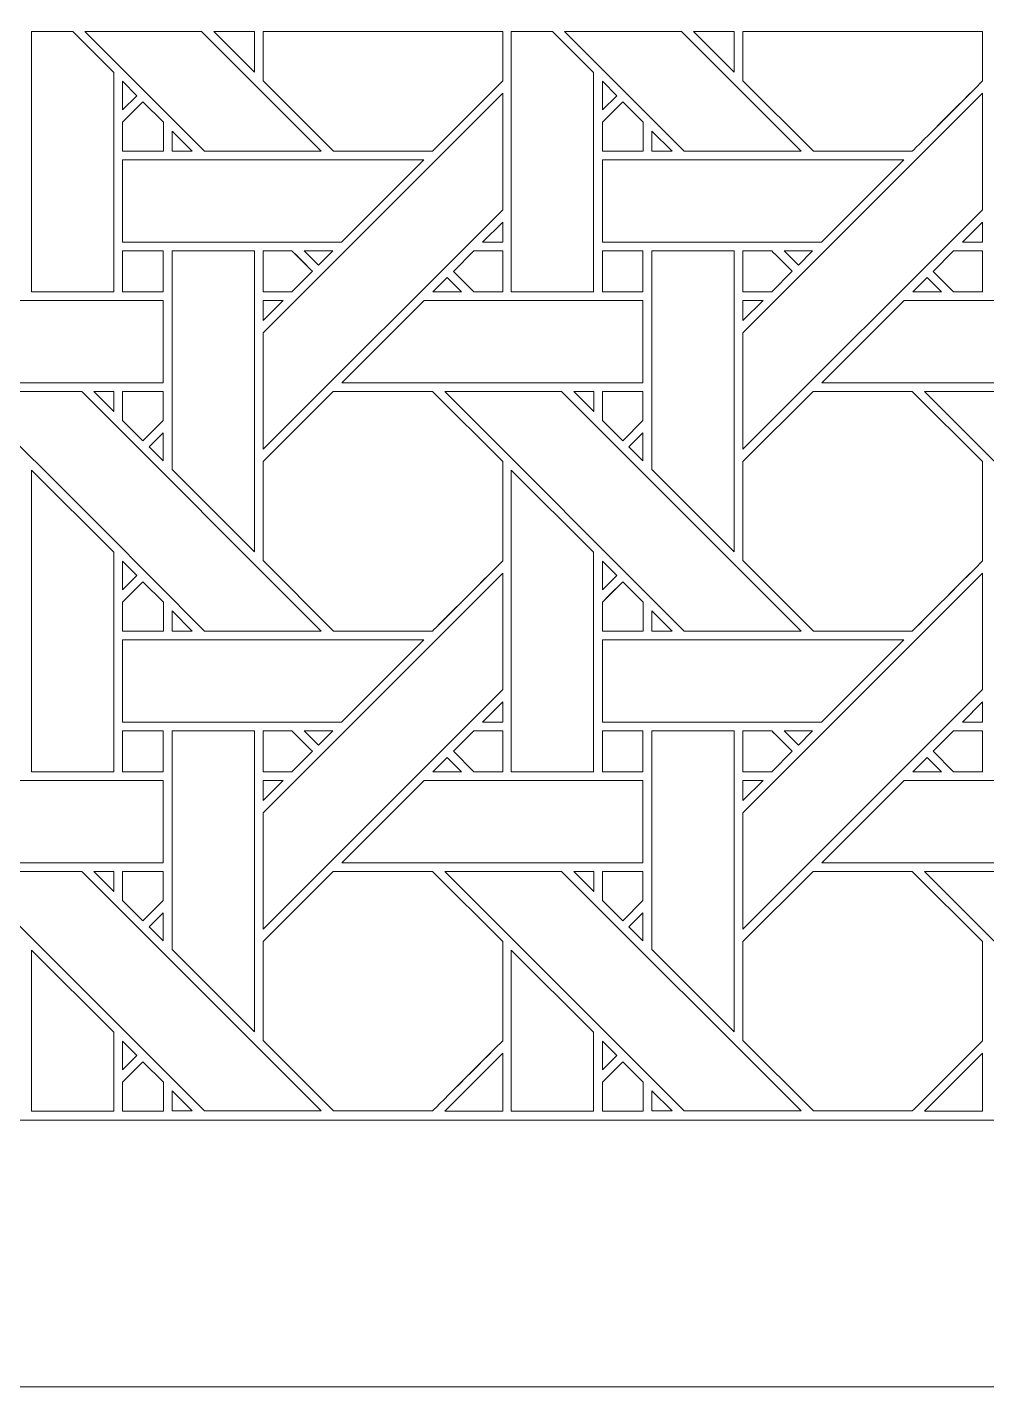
# Model space of a CAD drawing. Header units: inches. Extents: x 4.9 to 19.9, y 3.1 to 15.1.
# Drawn here: x 12.154 to 14.051, y 3.095 to 5.783 of the extents above; entities that cross this region are included whole.
import ezdxf

# ---------------------------------------------------------------- set-up
doc = ezdxf.new("R2010")
doc.units = ezdxf.units.IN
doc.header["$MEASUREMENT"] = 0
doc.layers.add('Design', color=7, linetype='Continuous', lineweight=0)

msp = doc.modelspace()

# ---------------------------------------------------------------- linework, layer by layer
at = {"layer": 'Design'}
for points, knots in [([(4.8829, 15.0948), (4.8829, 15.0948), (4.8829, 3.0948), (4.8829, 3.0948), (4.8829, 3.0948), (19.8829, 3.0948), (19.8829, 3.0948), (19.8829, 3.0948), (19.8829, 15.0948), (19.8829, 15.0948), (19.8829, 15.0948), (4.8829, 15.0948), (4.8829, 15.0948)], [0, 0, 0, 0, 1, 1, 1, 2, 2, 2, 3, 3, 3, 4, 4, 4, 4]), ([(5.4052, 14.5679), (5.4052, 14.5679), (5.4052, 3.6216), (5.4052, 3.6216), (5.4052, 3.6216), (19.3605, 3.6216), (19.3605, 3.6216), (19.3605, 3.6216), (19.3605, 14.5679), (19.3605, 14.5679), (19.3605, 14.5679), (5.4052, 14.5679), (5.4052, 14.5679)], [0, 0, 0, 0, 1, 1, 1, 2, 2, 2, 3, 3, 3, 4, 4, 4, 4]), ([(12.1625, 5.7742), (12.1625, 5.7742), (12.2439, 5.7742), (12.2439, 5.7742), (12.2439, 5.7742), (12.3252, 5.6932), (12.3252, 5.6932), (12.3252, 5.6932), (12.3252, 5.2595), (12.3252, 5.2595), (12.3252, 5.2595), (12.1625, 5.2595), (12.1625, 5.2595), (12.1625, 5.2595), (12.1625, 5.7742), (12.1625, 5.7742)], [0, 0, 0, 0, 1, 1, 1, 2, 2, 2, 3, 3, 3, 4, 4, 4, 5, 5, 5, 5]), ([(12.2677, 5.7742), (12.2677, 5.7742), (12.4987, 5.7742), (12.4987, 5.7742), (12.4987, 5.7742), (12.7354, 5.5375), (12.7354, 5.5375), (12.7354, 5.5375), (12.5044, 5.5375), (12.5044, 5.5375), (12.5044, 5.5375), (12.2677, 5.7742), (12.2677, 5.7742)], [0, 0, 0, 0, 1, 1, 1, 2, 2, 2, 3, 3, 3, 4, 4, 4, 4]), ([(12.523, 5.7742), (12.523, 5.7742), (12.6032, 5.7742), (12.6032, 5.7742), (12.6032, 5.7742), (12.6032, 5.6939), (12.6032, 5.6939), (12.6032, 5.6939), (12.523, 5.7742), (12.523, 5.7742)], [0, 0, 0, 0, 1, 1, 1, 2, 2, 2, 3, 3, 3, 3]), ([(12.9553, 5.5375), (12.9553, 5.5375), (12.7596, 5.5375), (12.7596, 5.5375), (12.7596, 5.5375), (12.6204, 5.6767), (12.6204, 5.6767), (12.6204, 5.6767), (12.6204, 5.7742), (12.6204, 5.7742), (12.6204, 5.7742), (13.0941, 5.7742), (13.0941, 5.7742), (13.0941, 5.7742), (13.0941, 5.6762), (13.0941, 5.6762), (13.0763, 5.6582), (12.9643, 5.5465), (12.9553, 5.5375)], [0, 0, 0, 0, 1, 1, 1, 2, 2, 2, 3, 3, 3, 4, 4, 4, 5, 5, 5, 6, 6, 6, 6]), ([(12.6204, 5.6767), (12.6204, 5.6767), (12.6204, 5.7742), (12.6204, 5.7742), (12.6204, 5.7742), (13.0941, 5.7742), (13.0941, 5.7742), (13.0941, 5.7742), (13.0941, 5.6762), (13.0941, 5.6762), (13.0756, 5.6576), (12.9638, 5.546), (12.9553, 5.5375), (12.9553, 5.5375), (12.7596, 5.5375), (12.7596, 5.5375), (12.7596, 5.5375), (12.6204, 5.6767), (12.6204, 5.6767)], [0, 0, 0, 0, 1, 1, 1, 2, 2, 2, 3, 3, 3, 4, 4, 4, 5, 5, 5, 6, 6, 6, 6]), ([(13.1112, 5.7742), (13.1112, 5.7742), (13.1927, 5.7742), (13.1927, 5.7742), (13.1927, 5.7742), (13.274, 5.6932), (13.274, 5.6932), (13.274, 5.6932), (13.274, 5.2595), (13.274, 5.2595), (13.274, 5.2595), (13.1112, 5.2595), (13.1112, 5.2595), (13.1112, 5.2595), (13.1112, 5.7742), (13.1112, 5.7742)], [0, 0, 0, 0, 1, 1, 1, 2, 2, 2, 3, 3, 3, 4, 4, 4, 5, 5, 5, 5]), ([(13.2165, 5.7742), (13.2165, 5.7742), (13.4475, 5.7742), (13.4475, 5.7742), (13.4475, 5.7742), (13.6841, 5.5375), (13.6841, 5.5375), (13.6841, 5.5375), (13.4531, 5.5375), (13.4531, 5.5375), (13.4531, 5.5375), (13.2165, 5.7742), (13.2165, 5.7742)], [0, 0, 0, 0, 1, 1, 1, 2, 2, 2, 3, 3, 3, 4, 4, 4, 4]), ([(13.4717, 5.7742), (13.4717, 5.7742), (13.552, 5.7742), (13.552, 5.7742), (13.552, 5.7742), (13.552, 5.6939), (13.552, 5.6939), (13.552, 5.6939), (13.4717, 5.7742), (13.4717, 5.7742)], [0, 0, 0, 0, 1, 1, 1, 2, 2, 2, 3, 3, 3, 3]), ([(13.9041, 5.5375), (13.9041, 5.5375), (13.7084, 5.5375), (13.7084, 5.5375), (13.7084, 5.5375), (13.5691, 5.6767), (13.5691, 5.6767), (13.5691, 5.6767), (13.5691, 5.7742), (13.5691, 5.7742), (13.5691, 5.7742), (14.0428, 5.7742), (14.0428, 5.7742), (14.0428, 5.7742), (14.0428, 5.6762), (14.0428, 5.6762), (14.025, 5.6582), (13.9131, 5.5465), (13.9041, 5.5375)], [0, 0, 0, 0, 1, 1, 1, 2, 2, 2, 3, 3, 3, 4, 4, 4, 5, 5, 5, 6, 6, 6, 6]), ([(13.5691, 5.6767), (13.5691, 5.6767), (13.5691, 5.7742), (13.5691, 5.7742), (13.5691, 5.7742), (14.0428, 5.7742), (14.0428, 5.7742), (14.0428, 5.7742), (14.0428, 5.6762), (14.0428, 5.6762), (14.0248, 5.658), (13.9129, 5.5463), (13.9041, 5.5375), (13.9041, 5.5375), (13.7084, 5.5375), (13.7084, 5.5375), (13.7084, 5.5375), (13.5691, 5.6767), (13.5691, 5.6767)], [0, 0, 0, 0, 1, 1, 1, 2, 2, 2, 3, 3, 3, 4, 4, 4, 5, 5, 5, 6, 6, 6, 6]), ([(12.3425, 5.6189), (12.3425, 5.6189), (12.3425, 5.6757), (12.3425, 5.6757), (12.3425, 5.6757), (12.3707, 5.6471), (12.3707, 5.6471), (12.3707, 5.6471), (12.3425, 5.6189), (12.3425, 5.6189)], [0, 0, 0, 0, 1, 1, 1, 2, 2, 2, 3, 3, 3, 3]), ([(13.2913, 5.6189), (13.2913, 5.6189), (13.2913, 5.6757), (13.2913, 5.6757), (13.2913, 5.6757), (13.3195, 5.6471), (13.3195, 5.6471), (13.3195, 5.6471), (13.2913, 5.6189), (13.2913, 5.6189)], [0, 0, 0, 0, 1, 1, 1, 2, 2, 2, 3, 3, 3, 3]), ([(12.6204, 5.1782), (12.6204, 5.1782), (13.0941, 5.6518), (13.0941, 5.6518), (13.0941, 5.6518), (13.0941, 5.4217), (13.0941, 5.4217), (13.0941, 5.4217), (12.6204, 4.9481), (12.6204, 4.9481), (12.6204, 4.9481), (12.6204, 5.1782), (12.6204, 5.1782)], [0, 0, 0, 0, 1, 1, 1, 2, 2, 2, 3, 3, 3, 4, 4, 4, 4]), ([(13.5691, 5.1782), (13.5691, 5.1782), (14.0428, 5.6518), (14.0428, 5.6518), (14.0428, 5.6518), (14.0428, 5.4217), (14.0428, 5.4217), (14.0428, 5.4217), (13.5691, 4.9481), (13.5691, 4.9481), (13.5691, 4.9481), (13.5691, 5.1782), (13.5691, 5.1782)], [0, 0, 0, 0, 1, 1, 1, 2, 2, 2, 3, 3, 3, 4, 4, 4, 4]), ([(12.4232, 5.5372), (12.4232, 5.5372), (12.3425, 5.5372), (12.3425, 5.5372), (12.3425, 5.5372), (12.3425, 5.5945), (12.3425, 5.5945), (12.3425, 5.5945), (12.3829, 5.6349), (12.3829, 5.6349), (12.3829, 5.6349), (12.4232, 5.5945), (12.4232, 5.5945), (12.4232, 5.5945), (12.4232, 5.5372), (12.4232, 5.5372)], [0, 0, 0, 0, 1, 1, 1, 2, 2, 2, 3, 3, 3, 4, 4, 4, 5, 5, 5, 5]), ([(12.3829, 5.6349), (12.3829, 5.6349), (12.4232, 5.5945), (12.4232, 5.5945), (12.4232, 5.5945), (12.4232, 5.5372), (12.4232, 5.5372), (12.4232, 5.5372), (12.3425, 5.5372), (12.3425, 5.5372), (12.3425, 5.5372), (12.3425, 5.5945), (12.3425, 5.5945), (12.3425, 5.5945), (12.3829, 5.6349), (12.3829, 5.6349)], [0, 0, 0, 0, 1, 1, 1, 2, 2, 2, 3, 3, 3, 4, 4, 4, 5, 5, 5, 5]), ([(13.3719, 5.5372), (13.3719, 5.5372), (13.2913, 5.5372), (13.2913, 5.5372), (13.2913, 5.5372), (13.2913, 5.5945), (13.2913, 5.5945), (13.2913, 5.5945), (13.3316, 5.6349), (13.3316, 5.6349), (13.3316, 5.6349), (13.3719, 5.5945), (13.3719, 5.5945), (13.3719, 5.5945), (13.3719, 5.5372), (13.3719, 5.5372)], [0, 0, 0, 0, 1, 1, 1, 2, 2, 2, 3, 3, 3, 4, 4, 4, 5, 5, 5, 5]), ([(13.3316, 5.6349), (13.3316, 5.6349), (13.3719, 5.5945), (13.3719, 5.5945), (13.3719, 5.5945), (13.3719, 5.5372), (13.3719, 5.5372), (13.3719, 5.5372), (13.2913, 5.5372), (13.2913, 5.5372), (13.2913, 5.5372), (13.2913, 5.5945), (13.2913, 5.5945), (13.2913, 5.5945), (13.3316, 5.6349), (13.3316, 5.6349)], [0, 0, 0, 0, 1, 1, 1, 2, 2, 2, 3, 3, 3, 4, 4, 4, 5, 5, 5, 5]), ([(12.4802, 5.5375), (12.4802, 5.5375), (12.4405, 5.5375), (12.4405, 5.5375), (12.4405, 5.5375), (12.4405, 5.5773), (12.4405, 5.5773), (12.4405, 5.5773), (12.4802, 5.5375), (12.4802, 5.5375)], [0, 0, 0, 0, 1, 1, 1, 2, 2, 2, 3, 3, 3, 3]), ([(13.4289, 5.5375), (13.4289, 5.5375), (13.3892, 5.5375), (13.3892, 5.5375), (13.3892, 5.5375), (13.3892, 5.5773), (13.3892, 5.5773), (13.3892, 5.5773), (13.4289, 5.5375), (13.4289, 5.5375)], [0, 0, 0, 0, 1, 1, 1, 2, 2, 2, 3, 3, 3, 3]), ([(12.3425, 5.3576), (12.3425, 5.3576), (12.3425, 5.5203), (12.3425, 5.5203), (12.3425, 5.5203), (12.9382, 5.5203), (12.9382, 5.5203), (12.9382, 5.5203), (12.7755, 5.3576), (12.7755, 5.3576), (12.7755, 5.3576), (12.3425, 5.3576), (12.3425, 5.3576)], [0, 0, 0, 0, 1, 1, 1, 2, 2, 2, 3, 3, 3, 4, 4, 4, 4]), ([(13.2913, 5.3576), (13.2913, 5.3576), (13.2913, 5.5203), (13.2913, 5.5203), (13.2913, 5.5203), (13.887, 5.5203), (13.887, 5.5203), (13.887, 5.5203), (13.7242, 5.3576), (13.7242, 5.3576), (13.7242, 5.3576), (13.2913, 5.3576), (13.2913, 5.3576)], [0, 0, 0, 0, 1, 1, 1, 2, 2, 2, 3, 3, 3, 4, 4, 4, 4]), ([(13.0543, 5.3576), (13.0543, 5.3576), (13.0941, 5.3973), (13.0941, 5.3973), (13.0941, 5.3973), (13.0941, 5.3576), (13.0941, 5.3576), (13.0941, 5.3576), (13.0543, 5.3576), (13.0543, 5.3576)], [0, 0, 0, 0, 1, 1, 1, 2, 2, 2, 3, 3, 3, 3]), ([(14.003, 5.3576), (14.003, 5.3576), (14.0428, 5.3973), (14.0428, 5.3973), (14.0428, 5.3973), (14.0428, 5.3576), (14.0428, 5.3576), (14.0428, 5.3576), (14.003, 5.3576), (14.003, 5.3576)], [0, 0, 0, 0, 1, 1, 1, 2, 2, 2, 3, 3, 3, 3]), ([(12.3425, 5.2595), (12.3425, 5.2595), (12.3425, 5.3403), (12.3425, 5.3403), (12.3425, 5.3403), (12.4228, 5.3403), (12.4228, 5.3403), (12.4228, 5.3403), (12.4228, 5.2595), (12.4228, 5.2595), (12.4228, 5.2595), (12.3425, 5.2595), (12.3425, 5.2595)], [0, 0, 0, 0, 1, 1, 1, 2, 2, 2, 3, 3, 3, 4, 4, 4, 4]), ([(12.4228, 5.3403), (12.4228, 5.3403), (12.4228, 5.2595), (12.4228, 5.2595), (12.4228, 5.2595), (12.3425, 5.2595), (12.3425, 5.2595), (12.3425, 5.2595), (12.3425, 5.3403), (12.3425, 5.3403), (12.3425, 5.3403), (12.4228, 5.3403), (12.4228, 5.3403)], [0, 0, 0, 0, 1, 1, 1, 2, 2, 2, 3, 3, 3, 4, 4, 4, 4]), ([(12.6032, 5.3403), (12.6032, 5.3403), (12.6032, 4.7452), (12.6032, 4.7452), (12.6032, 4.7452), (12.4403, 4.9081), (12.4403, 4.9081), (12.4403, 4.9081), (12.4403, 5.3403), (12.4403, 5.3403), (12.4403, 5.3403), (12.6032, 5.3403), (12.6032, 5.3403)], [0, 0, 0, 0, 1, 1, 1, 2, 2, 2, 3, 3, 3, 4, 4, 4, 4]), ([(12.6204, 5.3403), (12.6204, 5.3403), (12.6775, 5.3403), (12.6775, 5.3403), (12.6826, 5.3351), (12.7134, 5.3043), (12.7178, 5.2999), (12.7178, 5.2999), (12.6774, 5.2595), (12.6774, 5.2595), (12.6774, 5.2595), (12.6204, 5.2595), (12.6204, 5.2595), (12.6204, 5.2595), (12.6204, 5.3403), (12.6204, 5.3403)], [0, 0, 0, 0, 1, 1, 1, 2, 2, 2, 3, 3, 3, 4, 4, 4, 5, 5, 5, 5]), ([(12.6204, 5.3403), (12.6204, 5.3403), (12.6775, 5.3403), (12.6775, 5.3403), (12.6828, 5.335), (12.7136, 5.3041), (12.7178, 5.2999), (12.7178, 5.2999), (12.6774, 5.2595), (12.6774, 5.2595), (12.6774, 5.2595), (12.6204, 5.2595), (12.6204, 5.2595), (12.6204, 5.2595), (12.6204, 5.3403), (12.6204, 5.3403)], [0, 0, 0, 0, 1, 1, 1, 2, 2, 2, 3, 3, 3, 4, 4, 4, 5, 5, 5, 5]), ([(12.7583, 5.3403), (12.7583, 5.3403), (12.73, 5.3121), (12.73, 5.3121), (12.73, 5.3121), (12.7018, 5.3403), (12.7018, 5.3403), (12.7018, 5.3403), (12.7583, 5.3403), (12.7583, 5.3403)], [0, 0, 0, 0, 1, 1, 1, 2, 2, 2, 3, 3, 3, 3]), ([(13.0941, 5.2595), (13.0941, 5.2595), (13.037, 5.2595), (13.037, 5.2595), (13.037, 5.2595), (12.9966, 5.2998), (12.9966, 5.2998), (12.9966, 5.2998), (13.037, 5.3403), (13.037, 5.3403), (13.037, 5.3403), (13.0941, 5.3403), (13.0941, 5.3403), (13.0941, 5.3403), (13.0941, 5.2595), (13.0941, 5.2595)], [0, 0, 0, 0, 1, 1, 1, 2, 2, 2, 3, 3, 3, 4, 4, 4, 5, 5, 5, 5]), ([(12.9966, 5.2998), (12.9966, 5.2998), (13.037, 5.3403), (13.037, 5.3403), (13.037, 5.3403), (13.0941, 5.3403), (13.0941, 5.3403), (13.0941, 5.3403), (13.0941, 5.2595), (13.0941, 5.2595), (13.0941, 5.2595), (13.037, 5.2595), (13.037, 5.2595), (13.037, 5.2595), (12.9966, 5.2998), (12.9966, 5.2998)], [0, 0, 0, 0, 1, 1, 1, 2, 2, 2, 3, 3, 3, 4, 4, 4, 5, 5, 5, 5]), ([(13.2913, 5.2595), (13.2913, 5.2595), (13.2913, 5.3403), (13.2913, 5.3403), (13.2913, 5.3403), (13.3715, 5.3403), (13.3715, 5.3403), (13.3715, 5.3403), (13.3715, 5.2595), (13.3715, 5.2595), (13.3715, 5.2595), (13.2913, 5.2595), (13.2913, 5.2595)], [0, 0, 0, 0, 1, 1, 1, 2, 2, 2, 3, 3, 3, 4, 4, 4, 4]), ([(13.3715, 5.3403), (13.3715, 5.3403), (13.3715, 5.2595), (13.3715, 5.2595), (13.3715, 5.2595), (13.2913, 5.2595), (13.2913, 5.2595), (13.2913, 5.2595), (13.2913, 5.3403), (13.2913, 5.3403), (13.2913, 5.3403), (13.3715, 5.3403), (13.3715, 5.3403)], [0, 0, 0, 0, 1, 1, 1, 2, 2, 2, 3, 3, 3, 4, 4, 4, 4]), ([(13.552, 5.3403), (13.552, 5.3403), (13.552, 4.7452), (13.552, 4.7452), (13.552, 4.7452), (13.3891, 4.9081), (13.3891, 4.9081), (13.3891, 4.9081), (13.3891, 5.3403), (13.3891, 5.3403), (13.3891, 5.3403), (13.552, 5.3403), (13.552, 5.3403)], [0, 0, 0, 0, 1, 1, 1, 2, 2, 2, 3, 3, 3, 4, 4, 4, 4]), ([(13.5691, 5.3403), (13.5691, 5.3403), (13.6262, 5.3403), (13.6262, 5.3403), (13.6313, 5.3351), (13.6621, 5.3043), (13.6665, 5.2999), (13.6665, 5.2999), (13.6261, 5.2595), (13.6261, 5.2595), (13.6261, 5.2595), (13.5691, 5.2595), (13.5691, 5.2595), (13.5691, 5.2595), (13.5691, 5.3403), (13.5691, 5.3403)], [0, 0, 0, 0, 1, 1, 1, 2, 2, 2, 3, 3, 3, 4, 4, 4, 5, 5, 5, 5]), ([(13.5691, 5.2595), (13.5691, 5.2595), (13.5691, 5.3403), (13.5691, 5.3403), (13.5691, 5.3403), (13.6262, 5.3403), (13.6262, 5.3403), (13.6313, 5.3351), (13.6621, 5.3043), (13.6665, 5.2999), (13.6665, 5.2999), (13.6261, 5.2595), (13.6261, 5.2595), (13.6261, 5.2595), (13.5691, 5.2595), (13.5691, 5.2595)], [0, 0, 0, 0, 1, 1, 1, 2, 2, 2, 3, 3, 3, 4, 4, 4, 5, 5, 5, 5]), ([(13.6505, 5.3403), (13.6505, 5.3403), (13.707, 5.3403), (13.707, 5.3403), (13.707, 5.3403), (13.6787, 5.3121), (13.6787, 5.3121), (13.6787, 5.3121), (13.6505, 5.3403), (13.6505, 5.3403)], [0, 0, 0, 0, 1, 1, 1, 2, 2, 2, 3, 3, 3, 3]), ([(14.0428, 5.2595), (14.0428, 5.2595), (13.9857, 5.2595), (13.9857, 5.2595), (13.9857, 5.2595), (13.9453, 5.2998), (13.9453, 5.2998), (13.9453, 5.2998), (13.9858, 5.3403), (13.9858, 5.3403), (13.9858, 5.3403), (14.0428, 5.3403), (14.0428, 5.3403), (14.0428, 5.3403), (14.0428, 5.2595), (14.0428, 5.2595)], [0, 0, 0, 0, 1, 1, 1, 2, 2, 2, 3, 3, 3, 4, 4, 4, 5, 5, 5, 5]), ([(13.9453, 5.2998), (13.9453, 5.2998), (13.9858, 5.3403), (13.9858, 5.3403), (13.9858, 5.3403), (14.0428, 5.3403), (14.0428, 5.3403), (14.0428, 5.3403), (14.0428, 5.2595), (14.0428, 5.2595), (14.0428, 5.2595), (13.9857, 5.2595), (13.9857, 5.2595), (13.9857, 5.2595), (13.9453, 5.2998), (13.9453, 5.2998)], [0, 0, 0, 0, 1, 1, 1, 2, 2, 2, 3, 3, 3, 4, 4, 4, 5, 5, 5, 5]), ([(13.0127, 5.2595), (13.0127, 5.2595), (12.9562, 5.2595), (12.9562, 5.2595), (12.9562, 5.2595), (12.9845, 5.2878), (12.9845, 5.2878), (12.9845, 5.2878), (13.0127, 5.2595), (13.0127, 5.2595)], [0, 0, 0, 0, 1, 1, 1, 2, 2, 2, 3, 3, 3, 3]), ([(13.9615, 5.2595), (13.9615, 5.2595), (13.905, 5.2595), (13.905, 5.2595), (13.905, 5.2595), (13.9332, 5.2878), (13.9332, 5.2878), (13.9332, 5.2878), (13.9615, 5.2595), (13.9615, 5.2595)], [0, 0, 0, 0, 1, 1, 1, 2, 2, 2, 3, 3, 3, 3]), ([(11.8275, 5.0796), (11.8275, 5.0796), (11.9904, 5.2424), (11.9904, 5.2424), (11.9904, 5.2424), (12.4228, 5.2424), (12.4228, 5.2424), (12.4228, 5.2424), (12.4228, 5.0796), (12.4228, 5.0796), (12.4228, 5.0796), (11.8275, 5.0796), (11.8275, 5.0796)], [0, 0, 0, 0, 1, 1, 1, 2, 2, 2, 3, 3, 3, 4, 4, 4, 4]), ([(12.6602, 5.2424), (12.6602, 5.2424), (12.6204, 5.2025), (12.6204, 5.2025), (12.6204, 5.2025), (12.6204, 5.2424), (12.6204, 5.2424), (12.6204, 5.2424), (12.6602, 5.2424), (12.6602, 5.2424)], [0, 0, 0, 0, 1, 1, 1, 2, 2, 2, 3, 3, 3, 3]), ([(12.7762, 5.0796), (12.7762, 5.0796), (12.9391, 5.2424), (12.9391, 5.2424), (12.9391, 5.2424), (13.3715, 5.2424), (13.3715, 5.2424), (13.3715, 5.2424), (13.3715, 5.0796), (13.3715, 5.0796), (13.3715, 5.0796), (12.7762, 5.0796), (12.7762, 5.0796)], [0, 0, 0, 0, 1, 1, 1, 2, 2, 2, 3, 3, 3, 4, 4, 4, 4]), ([(13.609, 5.2424), (13.609, 5.2424), (13.5691, 5.2025), (13.5691, 5.2025), (13.5691, 5.2025), (13.5691, 5.2424), (13.5691, 5.2424), (13.5691, 5.2424), (13.609, 5.2424), (13.609, 5.2424)], [0, 0, 0, 0, 1, 1, 1, 2, 2, 2, 3, 3, 3, 3]), ([(13.725, 5.0796), (13.725, 5.0796), (13.8878, 5.2424), (13.8878, 5.2424), (13.8878, 5.2424), (14.3203, 5.2424), (14.3203, 5.2424), (14.3203, 5.2424), (14.3203, 5.0796), (14.3203, 5.0796), (14.3203, 5.0796), (13.725, 5.0796), (13.725, 5.0796)], [0, 0, 0, 0, 1, 1, 1, 2, 2, 2, 3, 3, 3, 4, 4, 4, 4]), ([(12.3052, 4.7887), (12.3052, 4.7887), (12.0308, 5.0624), (12.0308, 5.0624), (12.0308, 5.0624), (12.2618, 5.0624), (12.2618, 5.0624), (12.2618, 5.0624), (12.7354, 4.5888), (12.7354, 4.5888), (12.7354, 4.5888), (12.5044, 4.5888), (12.5044, 4.5888), (12.5044, 4.5888), (12.3052, 4.7887), (12.3052, 4.7887)], [0, 0, 0, 0, 1, 1, 1, 2, 2, 2, 3, 3, 3, 4, 4, 4, 5, 5, 5, 5]), ([(12.3253, 5.0624), (12.3253, 5.0624), (12.3253, 5.0226), (12.3253, 5.0226), (12.3253, 5.0226), (12.2859, 5.0624), (12.2859, 5.0624), (12.2859, 5.0624), (12.3253, 5.0624), (12.3253, 5.0624)], [0, 0, 0, 0, 1, 1, 1, 2, 2, 2, 3, 3, 3, 3]), ([(12.3425, 5.0052), (12.3425, 5.0052), (12.3425, 5.0624), (12.3425, 5.0624), (12.3425, 5.0624), (12.4228, 5.0624), (12.4228, 5.0624), (12.4228, 5.0624), (12.4228, 5.0048), (12.4228, 5.0048), (12.4228, 5.0048), (12.3828, 4.9648), (12.3828, 4.9648), (12.3828, 4.9648), (12.3425, 5.0052), (12.3425, 5.0052)], [0, 0, 0, 0, 1, 1, 1, 2, 2, 2, 3, 3, 3, 4, 4, 4, 5, 5, 5, 5]), ([(12.3828, 4.9648), (12.3828, 4.9648), (12.3425, 5.0052), (12.3425, 5.0052), (12.3425, 5.0052), (12.3425, 5.0624), (12.3425, 5.0624), (12.3425, 5.0624), (12.4228, 5.0624), (12.4228, 5.0624), (12.4228, 5.0624), (12.4228, 5.0048), (12.4228, 5.0048), (12.4228, 5.0048), (12.3828, 4.9648), (12.3828, 4.9648)], [0, 0, 0, 0, 1, 1, 1, 2, 2, 2, 3, 3, 3, 4, 4, 4, 5, 5, 5, 5]), ([(12.6204, 4.728), (12.6204, 4.728), (12.6204, 4.9237), (12.6204, 4.9237), (12.6204, 4.9237), (12.7591, 5.0624), (12.7591, 5.0624), (12.7591, 5.0624), (12.9553, 5.0624), (12.9553, 5.0624), (12.9553, 5.0624), (13.0941, 4.9237), (13.0941, 4.9237), (13.0941, 4.9237), (13.0941, 4.7274), (13.0941, 4.7274), (13.0763, 4.7095), (12.9643, 4.5978), (12.9553, 4.5888), (12.9553, 4.5888), (12.7596, 4.5888), (12.7596, 4.5888), (12.7596, 4.5888), (12.6204, 4.728), (12.6204, 4.728)], [0, 0, 0, 0, 1, 1, 1, 2, 2, 2, 3, 3, 3, 4, 4, 4, 5, 5, 5, 6, 6, 6, 7, 7, 7, 8, 8, 8, 8]), ([(12.6204, 4.728), (12.6204, 4.728), (12.6204, 4.9237), (12.6204, 4.9237), (12.6204, 4.9237), (12.7591, 5.0624), (12.7591, 5.0624), (12.7591, 5.0624), (12.9553, 5.0624), (12.9553, 5.0624), (12.9553, 5.0624), (13.0941, 4.9237), (13.0941, 4.9237), (13.0941, 4.9237), (13.0941, 4.7274), (13.0941, 4.7274), (13.0757, 4.7089), (12.9639, 4.5973), (12.9553, 4.5888), (12.9553, 4.5888), (12.7596, 4.5888), (12.7596, 4.5888), (12.7596, 4.5888), (12.6204, 4.728), (12.6204, 4.728)], [0, 0, 0, 0, 1, 1, 1, 2, 2, 2, 3, 3, 3, 4, 4, 4, 5, 5, 5, 6, 6, 6, 7, 7, 7, 8, 8, 8, 8]), ([(12.9795, 5.0624), (12.9795, 5.0624), (13.2105, 5.0624), (13.2105, 5.0624), (13.2105, 5.0624), (13.6841, 4.5888), (13.6841, 4.5888), (13.6841, 4.5888), (13.4531, 4.5888), (13.4531, 4.5888), (13.4531, 4.5888), (12.9795, 5.0624), (12.9795, 5.0624)], [0, 0, 0, 0, 1, 1, 1, 2, 2, 2, 3, 3, 3, 4, 4, 4, 4]), ([(13.2741, 5.0624), (13.2741, 5.0624), (13.2741, 5.0226), (13.2741, 5.0226), (13.2741, 5.0226), (13.2346, 5.0624), (13.2346, 5.0624), (13.2346, 5.0624), (13.2741, 5.0624), (13.2741, 5.0624)], [0, 0, 0, 0, 1, 1, 1, 2, 2, 2, 3, 3, 3, 3]), ([(13.2913, 5.0052), (13.2913, 5.0052), (13.2913, 5.0624), (13.2913, 5.0624), (13.2913, 5.0624), (13.3715, 5.0624), (13.3715, 5.0624), (13.3715, 5.0624), (13.3715, 5.0048), (13.3715, 5.0048), (13.3715, 5.0048), (13.3316, 4.9648), (13.3316, 4.9648), (13.3316, 4.9648), (13.2913, 5.0052), (13.2913, 5.0052)], [0, 0, 0, 0, 1, 1, 1, 2, 2, 2, 3, 3, 3, 4, 4, 4, 5, 5, 5, 5]), ([(13.3316, 4.9648), (13.3316, 4.9648), (13.2913, 5.0052), (13.2913, 5.0052), (13.2913, 5.0052), (13.2913, 5.0624), (13.2913, 5.0624), (13.2913, 5.0624), (13.3715, 5.0624), (13.3715, 5.0624), (13.3715, 5.0624), (13.3715, 5.0048), (13.3715, 5.0048), (13.3715, 5.0048), (13.3316, 4.9648), (13.3316, 4.9648)], [0, 0, 0, 0, 1, 1, 1, 2, 2, 2, 3, 3, 3, 4, 4, 4, 5, 5, 5, 5]), ([(13.5691, 4.728), (13.5691, 4.728), (13.5691, 4.9237), (13.5691, 4.9237), (13.5691, 4.9237), (13.7078, 5.0624), (13.7078, 5.0624), (13.7078, 5.0624), (13.904, 5.0624), (13.904, 5.0624), (13.904, 5.0624), (14.0428, 4.9237), (14.0428, 4.9237), (14.0428, 4.9237), (14.0428, 4.7274), (14.0428, 4.7274), (14.025, 4.7095), (13.9131, 4.5978), (13.9041, 4.5888), (13.9041, 4.5888), (13.7084, 4.5888), (13.7084, 4.5888), (13.7084, 4.5888), (13.5691, 4.728), (13.5691, 4.728)], [0, 0, 0, 0, 1, 1, 1, 2, 2, 2, 3, 3, 3, 4, 4, 4, 5, 5, 5, 6, 6, 6, 7, 7, 7, 8, 8, 8, 8]), ([(13.5691, 4.728), (13.5691, 4.728), (13.5691, 4.9237), (13.5691, 4.9237), (13.5691, 4.9237), (13.7078, 5.0624), (13.7078, 5.0624), (13.7078, 5.0624), (13.904, 5.0624), (13.904, 5.0624), (13.904, 5.0624), (14.0428, 4.9237), (14.0428, 4.9237), (14.0428, 4.9237), (14.0428, 4.7274), (14.0428, 4.7274), (14.0248, 4.7094), (13.913, 4.5977), (13.9041, 4.5888), (13.9041, 4.5888), (13.7084, 4.5888), (13.7084, 4.5888), (13.7084, 4.5888), (13.5691, 4.728), (13.5691, 4.728)], [0, 0, 0, 0, 1, 1, 1, 2, 2, 2, 3, 3, 3, 4, 4, 4, 5, 5, 5, 6, 6, 6, 7, 7, 7, 8, 8, 8, 8]), ([(13.9283, 5.0624), (13.9283, 5.0624), (14.1592, 5.0624), (14.1592, 5.0624), (14.1592, 5.0624), (14.6329, 4.5888), (14.6329, 4.5888), (14.6329, 4.5888), (14.4018, 4.5888), (14.4018, 4.5888), (14.4018, 4.5888), (13.9283, 5.0624), (13.9283, 5.0624)], [0, 0, 0, 0, 1, 1, 1, 2, 2, 2, 3, 3, 3, 4, 4, 4, 4]), ([(12.4228, 4.9806), (12.4228, 4.9806), (12.4228, 4.9254), (12.4228, 4.9254), (12.4228, 4.9254), (12.395, 4.9528), (12.395, 4.9528), (12.395, 4.9528), (12.4228, 4.9806), (12.4228, 4.9806)], [0, 0, 0, 0, 1, 1, 1, 2, 2, 2, 3, 3, 3, 3]), ([(13.3715, 4.9806), (13.3715, 4.9806), (13.3715, 4.9254), (13.3715, 4.9254), (13.3715, 4.9254), (13.3438, 4.9528), (13.3438, 4.9528), (13.3438, 4.9528), (13.3715, 4.9806), (13.3715, 4.9806)], [0, 0, 0, 0, 1, 1, 1, 2, 2, 2, 3, 3, 3, 3]), ([(12.3252, 4.7444), (12.3252, 4.7444), (12.3252, 4.3108), (12.3252, 4.3108), (12.3252, 4.3108), (12.1625, 4.3108), (12.1625, 4.3108), (12.1625, 4.3108), (12.1625, 4.9066), (12.1625, 4.9066), (12.1625, 4.9066), (12.3252, 4.7444), (12.3252, 4.7444)], [0, 0, 0, 0, 1, 1, 1, 2, 2, 2, 3, 3, 3, 4, 4, 4, 4]), ([(13.274, 4.7445), (13.274, 4.7445), (13.274, 4.3108), (13.274, 4.3108), (13.274, 4.3108), (13.1112, 4.3108), (13.1112, 4.3108), (13.1112, 4.3108), (13.1112, 4.9066), (13.1112, 4.9066), (13.1112, 4.9066), (13.274, 4.7445), (13.274, 4.7445)], [0, 0, 0, 0, 1, 1, 1, 2, 2, 2, 3, 3, 3, 4, 4, 4, 4]), ([(12.3425, 4.6702), (12.3425, 4.6702), (12.3425, 4.727), (12.3425, 4.727), (12.3425, 4.727), (12.3707, 4.6984), (12.3707, 4.6984), (12.3707, 4.6984), (12.3425, 4.6702), (12.3425, 4.6702)], [0, 0, 0, 0, 1, 1, 1, 2, 2, 2, 3, 3, 3, 3]), ([(13.2913, 4.6702), (13.2913, 4.6702), (13.2913, 4.727), (13.2913, 4.727), (13.2913, 4.727), (13.3195, 4.6984), (13.3195, 4.6984), (13.3195, 4.6984), (13.2913, 4.6702), (13.2913, 4.6702)], [0, 0, 0, 0, 1, 1, 1, 2, 2, 2, 3, 3, 3, 3]), ([(12.4232, 4.5885), (12.4232, 4.5885), (12.3425, 4.5885), (12.3425, 4.5885), (12.3425, 4.5885), (12.3425, 4.6458), (12.3425, 4.6458), (12.3425, 4.6458), (12.3829, 4.6861), (12.3829, 4.6861), (12.3829, 4.6861), (12.4232, 4.6458), (12.4232, 4.6458), (12.4232, 4.6458), (12.4232, 4.5885), (12.4232, 4.5885)], [0, 0, 0, 0, 1, 1, 1, 2, 2, 2, 3, 3, 3, 4, 4, 4, 5, 5, 5, 5]), ([(12.3829, 4.6861), (12.3829, 4.6861), (12.4232, 4.6458), (12.4232, 4.6458), (12.4232, 4.6458), (12.4232, 4.5885), (12.4232, 4.5885), (12.4232, 4.5885), (12.3425, 4.5885), (12.3425, 4.5885), (12.3425, 4.5885), (12.3425, 4.6458), (12.3425, 4.6458), (12.3425, 4.6458), (12.3829, 4.6861), (12.3829, 4.6861)], [0, 0, 0, 0, 1, 1, 1, 2, 2, 2, 3, 3, 3, 4, 4, 4, 5, 5, 5, 5]), ([(12.6204, 4.2294), (12.6204, 4.2294), (13.0941, 4.7031), (13.0941, 4.7031), (13.0941, 4.7031), (13.0941, 4.473), (13.0941, 4.473), (13.0941, 4.473), (12.6204, 3.9994), (12.6204, 3.9994), (12.6204, 3.9994), (12.6204, 4.2294), (12.6204, 4.2294)], [0, 0, 0, 0, 1, 1, 1, 2, 2, 2, 3, 3, 3, 4, 4, 4, 4]), ([(13.3719, 4.5885), (13.3719, 4.5885), (13.2913, 4.5885), (13.2913, 4.5885), (13.2913, 4.5885), (13.2913, 4.6458), (13.2913, 4.6458), (13.2913, 4.6458), (13.3316, 4.6861), (13.3316, 4.6861), (13.3316, 4.6861), (13.3719, 4.6458), (13.3719, 4.6458), (13.3719, 4.6458), (13.3719, 4.5885), (13.3719, 4.5885)], [0, 0, 0, 0, 1, 1, 1, 2, 2, 2, 3, 3, 3, 4, 4, 4, 5, 5, 5, 5]), ([(13.3048, 4.6594), (13.3048, 4.6594), (13.3316, 4.6861), (13.3316, 4.6861), (13.3316, 4.6861), (13.3719, 4.6458), (13.3719, 4.6458), (13.3719, 4.6458), (13.3719, 4.5885), (13.3719, 4.5885), (13.3719, 4.5885), (13.2913, 4.5885), (13.2913, 4.5885), (13.2913, 4.5885), (13.2913, 4.6458), (13.2913, 4.6458), (13.2913, 4.6458), (13.3048, 4.6594), (13.3048, 4.6594)], [0, 0, 0, 0, 1, 1, 1, 2, 2, 2, 3, 3, 3, 4, 4, 4, 5, 5, 5, 6, 6, 6, 6]), ([(13.5691, 4.2294), (13.5691, 4.2294), (14.0428, 4.703), (14.0428, 4.703), (14.0428, 4.703), (14.0428, 4.473), (14.0428, 4.473), (14.0428, 4.473), (13.5691, 3.9994), (13.5691, 3.9994), (13.5691, 3.9994), (13.5691, 4.2294), (13.5691, 4.2294)], [0, 0, 0, 0, 1, 1, 1, 2, 2, 2, 3, 3, 3, 4, 4, 4, 4]), ([(12.4802, 4.5888), (12.4802, 4.5888), (12.4405, 4.5888), (12.4405, 4.5888), (12.4405, 4.5888), (12.4405, 4.6286), (12.4405, 4.6286), (12.4405, 4.6286), (12.4802, 4.5888), (12.4802, 4.5888)], [0, 0, 0, 0, 1, 1, 1, 2, 2, 2, 3, 3, 3, 3]), ([(13.4289, 4.5888), (13.4289, 4.5888), (13.3892, 4.5888), (13.3892, 4.5888), (13.3892, 4.5888), (13.3892, 4.6286), (13.3892, 4.6286), (13.3892, 4.6286), (13.4289, 4.5888), (13.4289, 4.5888)], [0, 0, 0, 0, 1, 1, 1, 2, 2, 2, 3, 3, 3, 3]), ([(12.3425, 4.4088), (12.3425, 4.4088), (12.3425, 4.5715), (12.3425, 4.5715), (12.3425, 4.5715), (12.9382, 4.5715), (12.9382, 4.5715), (12.9382, 4.5715), (12.7755, 4.4088), (12.7755, 4.4088), (12.7755, 4.4088), (12.3425, 4.4088), (12.3425, 4.4088)], [0, 0, 0, 0, 1, 1, 1, 2, 2, 2, 3, 3, 3, 4, 4, 4, 4]), ([(13.2913, 4.4088), (13.2913, 4.4088), (13.2913, 4.5715), (13.2913, 4.5715), (13.2913, 4.5715), (13.887, 4.5715), (13.887, 4.5715), (13.887, 4.5715), (13.7242, 4.4088), (13.7242, 4.4088), (13.7242, 4.4088), (13.2913, 4.4088), (13.2913, 4.4088)], [0, 0, 0, 0, 1, 1, 1, 2, 2, 2, 3, 3, 3, 4, 4, 4, 4]), ([(13.0543, 4.4089), (13.0543, 4.4089), (13.0941, 4.4486), (13.0941, 4.4486), (13.0941, 4.4486), (13.0941, 4.4089), (13.0941, 4.4089), (13.0941, 4.4089), (13.0543, 4.4089), (13.0543, 4.4089)], [0, 0, 0, 0, 1, 1, 1, 2, 2, 2, 3, 3, 3, 3]), ([(14.003, 4.4089), (14.003, 4.4089), (14.0428, 4.4486), (14.0428, 4.4486), (14.0428, 4.4486), (14.0428, 4.4089), (14.0428, 4.4089), (14.0428, 4.4089), (14.003, 4.4089), (14.003, 4.4089)], [0, 0, 0, 0, 1, 1, 1, 2, 2, 2, 3, 3, 3, 3]), ([(12.3425, 4.3915), (12.3425, 4.3915), (12.4228, 4.3915), (12.4228, 4.3915), (12.4228, 4.3915), (12.4228, 4.3107), (12.4228, 4.3107), (12.4228, 4.3107), (12.3425, 4.3107), (12.3425, 4.3107), (12.3425, 4.3107), (12.3425, 4.3915), (12.3425, 4.3915)], [0, 0, 0, 0, 1, 1, 1, 2, 2, 2, 3, 3, 3, 4, 4, 4, 4]), ([(12.4228, 4.3915), (12.4228, 4.3915), (12.4228, 4.3107), (12.4228, 4.3107), (12.4228, 4.3107), (12.3425, 4.3107), (12.3425, 4.3107), (12.3425, 4.3107), (12.3425, 4.3915), (12.3425, 4.3915), (12.3425, 4.3915), (12.4228, 4.3915), (12.4228, 4.3915)], [0, 0, 0, 0, 1, 1, 1, 2, 2, 2, 3, 3, 3, 4, 4, 4, 4]), ([(12.6032, 4.3916), (12.6032, 4.3916), (12.6032, 3.7964), (12.6032, 3.7964), (12.6032, 3.7964), (12.4403, 3.9594), (12.4403, 3.9594), (12.4403, 3.9594), (12.4403, 4.3916), (12.4403, 4.3916), (12.4403, 4.3916), (12.6032, 4.3916), (12.6032, 4.3916)], [0, 0, 0, 0, 1, 1, 1, 2, 2, 2, 3, 3, 3, 4, 4, 4, 4]), ([(12.6204, 4.3915), (12.6204, 4.3915), (12.6775, 4.3915), (12.6775, 4.3915), (12.6826, 4.3864), (12.7134, 4.3556), (12.7178, 4.3512), (12.7178, 4.3512), (12.6774, 4.3107), (12.6774, 4.3107), (12.6774, 4.3107), (12.6204, 4.3107), (12.6204, 4.3107), (12.6204, 4.3107), (12.6204, 4.3915), (12.6204, 4.3915)], [0, 0, 0, 0, 1, 1, 1, 2, 2, 2, 3, 3, 3, 4, 4, 4, 5, 5, 5, 5]), ([(12.6204, 4.3915), (12.6204, 4.3915), (12.6775, 4.3915), (12.6775, 4.3915), (12.6826, 4.3864), (12.7134, 4.3556), (12.7178, 4.3512), (12.7178, 4.3512), (12.6774, 4.3107), (12.6774, 4.3107), (12.6774, 4.3107), (12.6204, 4.3107), (12.6204, 4.3107), (12.6204, 4.3107), (12.6204, 4.3915), (12.6204, 4.3915)], [0, 0, 0, 0, 1, 1, 1, 2, 2, 2, 3, 3, 3, 4, 4, 4, 5, 5, 5, 5]), ([(12.7583, 4.3916), (12.7583, 4.3916), (12.73, 4.3634), (12.73, 4.3634), (12.73, 4.3634), (12.7018, 4.3916), (12.7018, 4.3916), (12.7018, 4.3916), (12.7583, 4.3916), (12.7583, 4.3916)], [0, 0, 0, 0, 1, 1, 1, 2, 2, 2, 3, 3, 3, 3]), ([(13.0941, 4.3107), (13.0941, 4.3107), (13.037, 4.3107), (13.037, 4.3107), (13.037, 4.3107), (12.9966, 4.3511), (12.9966, 4.3511), (12.9966, 4.3511), (13.037, 4.3915), (13.037, 4.3915), (13.037, 4.3915), (13.0941, 4.3915), (13.0941, 4.3915), (13.0941, 4.3915), (13.0941, 4.3107), (13.0941, 4.3107)], [0, 0, 0, 0, 1, 1, 1, 2, 2, 2, 3, 3, 3, 4, 4, 4, 5, 5, 5, 5]), ([(12.9966, 4.3511), (12.9966, 4.3511), (13.037, 4.3915), (13.037, 4.3915), (13.037, 4.3915), (13.0941, 4.3915), (13.0941, 4.3915), (13.0941, 4.3915), (13.0941, 4.3107), (13.0941, 4.3107), (13.0941, 4.3107), (13.037, 4.3107), (13.037, 4.3107), (13.037, 4.3107), (12.9966, 4.3511), (12.9966, 4.3511)], [0, 0, 0, 0, 1, 1, 1, 2, 2, 2, 3, 3, 3, 4, 4, 4, 5, 5, 5, 5]), ([(13.2913, 4.3915), (13.2913, 4.3915), (13.3715, 4.3915), (13.3715, 4.3915), (13.3715, 4.3915), (13.3715, 4.3107), (13.3715, 4.3107), (13.3715, 4.3107), (13.2913, 4.3107), (13.2913, 4.3107), (13.2913, 4.3107), (13.2913, 4.3915), (13.2913, 4.3915)], [0, 0, 0, 0, 1, 1, 1, 2, 2, 2, 3, 3, 3, 4, 4, 4, 4]), ([(13.3715, 4.3915), (13.3715, 4.3915), (13.3715, 4.3107), (13.3715, 4.3107), (13.3715, 4.3107), (13.2913, 4.3107), (13.2913, 4.3107), (13.2913, 4.3107), (13.2913, 4.3915), (13.2913, 4.3915), (13.2913, 4.3915), (13.3715, 4.3915), (13.3715, 4.3915)], [0, 0, 0, 0, 1, 1, 1, 2, 2, 2, 3, 3, 3, 4, 4, 4, 4]), ([(13.552, 4.3916), (13.552, 4.3916), (13.552, 3.7964), (13.552, 3.7964), (13.552, 3.7964), (13.3891, 3.9594), (13.3891, 3.9594), (13.3891, 3.9594), (13.3891, 4.3916), (13.3891, 4.3916), (13.3891, 4.3916), (13.552, 4.3916), (13.552, 4.3916)], [0, 0, 0, 0, 1, 1, 1, 2, 2, 2, 3, 3, 3, 4, 4, 4, 4]), ([(13.5691, 4.3915), (13.5691, 4.3915), (13.6262, 4.3915), (13.6262, 4.3915), (13.6313, 4.3864), (13.6621, 4.3556), (13.6665, 4.3512), (13.6665, 4.3512), (13.6261, 4.3107), (13.6261, 4.3107), (13.6261, 4.3107), (13.5691, 4.3107), (13.5691, 4.3107), (13.5691, 4.3107), (13.5691, 4.3915), (13.5691, 4.3915)], [0, 0, 0, 0, 1, 1, 1, 2, 2, 2, 3, 3, 3, 4, 4, 4, 5, 5, 5, 5]), ([(13.5691, 4.3107), (13.5691, 4.3107), (13.5691, 4.3915), (13.5691, 4.3915), (13.5691, 4.3915), (13.6262, 4.3915), (13.6262, 4.3915), (13.6262, 4.3915), (13.6665, 4.3512), (13.6665, 4.3512), (13.6665, 4.3512), (13.6261, 4.3107), (13.6261, 4.3107), (13.6261, 4.3107), (13.5691, 4.3107), (13.5691, 4.3107)], [0, 0, 0, 0, 1, 1, 1, 2, 2, 2, 3, 3, 3, 4, 4, 4, 5, 5, 5, 5]), ([(13.6505, 4.3916), (13.6505, 4.3916), (13.707, 4.3916), (13.707, 4.3916), (13.707, 4.3916), (13.6787, 4.3634), (13.6787, 4.3634), (13.6787, 4.3634), (13.6505, 4.3916), (13.6505, 4.3916)], [0, 0, 0, 0, 1, 1, 1, 2, 2, 2, 3, 3, 3, 3]), ([(14.0428, 4.3107), (14.0428, 4.3107), (13.9857, 4.3107), (13.9857, 4.3107), (13.9857, 4.3107), (13.9453, 4.3511), (13.9453, 4.3511), (13.9453, 4.3511), (13.9858, 4.3915), (13.9858, 4.3915), (13.9858, 4.3915), (14.0428, 4.3915), (14.0428, 4.3915), (14.0428, 4.3915), (14.0428, 4.3107), (14.0428, 4.3107)], [0, 0, 0, 0, 1, 1, 1, 2, 2, 2, 3, 3, 3, 4, 4, 4, 5, 5, 5, 5]), ([(13.9453, 4.3511), (13.9453, 4.3511), (13.9858, 4.3915), (13.9858, 4.3915), (13.9858, 4.3915), (14.0428, 4.3915), (14.0428, 4.3915), (14.0428, 4.3915), (14.0428, 4.3107), (14.0428, 4.3107), (14.0428, 4.3107), (13.9857, 4.3107), (13.9857, 4.3107), (13.9857, 4.3107), (13.9453, 4.3511), (13.9453, 4.3511)], [0, 0, 0, 0, 1, 1, 1, 2, 2, 2, 3, 3, 3, 4, 4, 4, 5, 5, 5, 5]), ([(13.0127, 4.3108), (13.0127, 4.3108), (12.9562, 4.3108), (12.9562, 4.3108), (12.9562, 4.3108), (12.9845, 4.339), (12.9845, 4.339), (12.9845, 4.339), (13.0127, 4.3108), (13.0127, 4.3108)], [0, 0, 0, 0, 1, 1, 1, 2, 2, 2, 3, 3, 3, 3]), ([(13.9615, 4.3108), (13.9615, 4.3108), (13.905, 4.3108), (13.905, 4.3108), (13.905, 4.3108), (13.9332, 4.339), (13.9332, 4.339), (13.9332, 4.339), (13.9615, 4.3108), (13.9615, 4.3108)], [0, 0, 0, 0, 1, 1, 1, 2, 2, 2, 3, 3, 3, 3]), ([(11.8275, 4.1308), (11.8275, 4.1308), (11.9904, 4.2936), (11.9904, 4.2936), (11.9904, 4.2936), (12.4228, 4.2936), (12.4228, 4.2936), (12.4228, 4.2936), (12.4228, 4.1308), (12.4228, 4.1308), (12.4228, 4.1308), (11.8275, 4.1308), (11.8275, 4.1308)], [0, 0, 0, 0, 1, 1, 1, 2, 2, 2, 3, 3, 3, 4, 4, 4, 4]), ([(12.6602, 4.2936), (12.6602, 4.2936), (12.6204, 4.2538), (12.6204, 4.2538), (12.6204, 4.2538), (12.6204, 4.2936), (12.6204, 4.2936), (12.6204, 4.2936), (12.6602, 4.2936), (12.6602, 4.2936)], [0, 0, 0, 0, 1, 1, 1, 2, 2, 2, 3, 3, 3, 3]), ([(12.7762, 4.1308), (12.7762, 4.1308), (12.9391, 4.2936), (12.9391, 4.2936), (12.9391, 4.2936), (13.3715, 4.2936), (13.3715, 4.2936), (13.3715, 4.2936), (13.3715, 4.1308), (13.3715, 4.1308), (13.3715, 4.1308), (12.7762, 4.1308), (12.7762, 4.1308)], [0, 0, 0, 0, 1, 1, 1, 2, 2, 2, 3, 3, 3, 4, 4, 4, 4]), ([(13.609, 4.2936), (13.609, 4.2936), (13.5691, 4.2538), (13.5691, 4.2538), (13.5691, 4.2538), (13.5691, 4.2936), (13.5691, 4.2936), (13.5691, 4.2936), (13.609, 4.2936), (13.609, 4.2936)], [0, 0, 0, 0, 1, 1, 1, 2, 2, 2, 3, 3, 3, 3]), ([(13.725, 4.1308), (13.725, 4.1308), (13.8878, 4.2936), (13.8878, 4.2936), (13.8878, 4.2936), (14.3203, 4.2936), (14.3203, 4.2936), (14.3203, 4.2936), (14.3203, 4.1308), (14.3203, 4.1308), (14.3203, 4.1308), (13.725, 4.1308), (13.725, 4.1308)], [0, 0, 0, 0, 1, 1, 1, 2, 2, 2, 3, 3, 3, 4, 4, 4, 4]), ([(12.5044, 3.64), (12.5044, 3.64), (12.0308, 4.1137), (12.0308, 4.1137), (12.0308, 4.1137), (12.2618, 4.1137), (12.2618, 4.1137), (12.2618, 4.1137), (12.7354, 3.64), (12.7354, 3.64), (12.7354, 3.64), (12.5044, 3.64), (12.5044, 3.64)], [0, 0, 0, 0, 1, 1, 1, 2, 2, 2, 3, 3, 3, 4, 4, 4, 4]), ([(12.3253, 4.1137), (12.3253, 4.1137), (12.3253, 4.0739), (12.3253, 4.0739), (12.3253, 4.0739), (12.2859, 4.1137), (12.2859, 4.1137), (12.2859, 4.1137), (12.3253, 4.1137), (12.3253, 4.1137)], [0, 0, 0, 0, 1, 1, 1, 2, 2, 2, 3, 3, 3, 3]), ([(12.3425, 4.1137), (12.3425, 4.1137), (12.4228, 4.1137), (12.4228, 4.1137), (12.4228, 4.1137), (12.4228, 4.0561), (12.4228, 4.0561), (12.4228, 4.0561), (12.3828, 4.0161), (12.3828, 4.0161), (12.3828, 4.0161), (12.3425, 4.0564), (12.3425, 4.0564), (12.3425, 4.0564), (12.3425, 4.1137), (12.3425, 4.1137)], [0, 0, 0, 0, 1, 1, 1, 2, 2, 2, 3, 3, 3, 4, 4, 4, 5, 5, 5, 5]), ([(12.3828, 4.0161), (12.3828, 4.0161), (12.3425, 4.0564), (12.3425, 4.0564), (12.3425, 4.0564), (12.3425, 4.1137), (12.3425, 4.1137), (12.3425, 4.1137), (12.4228, 4.1137), (12.4228, 4.1137), (12.4228, 4.1137), (12.4228, 4.0561), (12.4228, 4.0561), (12.4228, 4.0561), (12.3828, 4.0161), (12.3828, 4.0161)], [0, 0, 0, 0, 1, 1, 1, 2, 2, 2, 3, 3, 3, 4, 4, 4, 5, 5, 5, 5]), ([(13.0941, 3.7787), (13.0763, 3.7608), (12.9643, 3.649), (12.9553, 3.64), (12.9553, 3.64), (12.7596, 3.64), (12.7596, 3.64), (12.7596, 3.64), (12.6204, 3.7793), (12.6204, 3.7793), (12.6204, 3.7793), (12.6204, 3.9749), (12.6204, 3.9749), (12.6204, 3.9749), (12.7591, 4.1136), (12.7591, 4.1136), (12.7591, 4.1136), (12.9553, 4.1136), (12.9553, 4.1136), (12.9553, 4.1136), (13.0941, 3.9749), (13.0941, 3.9749), (13.0941, 3.9749), (13.0941, 3.7787), (13.0941, 3.7787)], [0, 0, 0, 0, 1, 1, 1, 2, 2, 2, 3, 3, 3, 4, 4, 4, 5, 5, 5, 6, 6, 6, 7, 7, 7, 8, 8, 8, 8]), ([(12.9553, 3.64), (12.9553, 3.64), (12.7596, 3.64), (12.7596, 3.64), (12.7596, 3.64), (12.6204, 3.7793), (12.6204, 3.7793), (12.6204, 3.7793), (12.6204, 3.9749), (12.6204, 3.9749), (12.6204, 3.9749), (12.7591, 4.1136), (12.7591, 4.1136), (12.7591, 4.1136), (12.9553, 4.1136), (12.9553, 4.1136), (12.9553, 4.1136), (13.0941, 3.9749), (13.0941, 3.9749), (13.0941, 3.9749), (13.0941, 3.7787), (13.0941, 3.7787), (13.0761, 3.7606), (12.9642, 3.6489), (12.9553, 3.64)], [0, 0, 0, 0, 1, 1, 1, 2, 2, 2, 3, 3, 3, 4, 4, 4, 5, 5, 5, 6, 6, 6, 7, 7, 7, 8, 8, 8, 8]), ([(13.4531, 3.64), (13.4531, 3.64), (12.9796, 4.1137), (12.9796, 4.1137), (12.9796, 4.1137), (13.2105, 4.1137), (13.2105, 4.1137), (13.2105, 4.1137), (13.6841, 3.64), (13.6841, 3.64), (13.6841, 3.64), (13.4531, 3.64), (13.4531, 3.64)], [0, 0, 0, 0, 1, 1, 1, 2, 2, 2, 3, 3, 3, 4, 4, 4, 4]), ([(13.2741, 4.1137), (13.2741, 4.1137), (13.2741, 4.0739), (13.2741, 4.0739), (13.2741, 4.0739), (13.2346, 4.1137), (13.2346, 4.1137), (13.2346, 4.1137), (13.2741, 4.1137), (13.2741, 4.1137)], [0, 0, 0, 0, 1, 1, 1, 2, 2, 2, 3, 3, 3, 3]), ([(13.2913, 4.1137), (13.2913, 4.1137), (13.3715, 4.1137), (13.3715, 4.1137), (13.3715, 4.1137), (13.3715, 4.0561), (13.3715, 4.0561), (13.3715, 4.0561), (13.3316, 4.0161), (13.3316, 4.0161), (13.3316, 4.0161), (13.2913, 4.0564), (13.2913, 4.0564), (13.2913, 4.0564), (13.2913, 4.1137), (13.2913, 4.1137)], [0, 0, 0, 0, 1, 1, 1, 2, 2, 2, 3, 3, 3, 4, 4, 4, 5, 5, 5, 5]), ([(13.3316, 4.0161), (13.3316, 4.0161), (13.2913, 4.0564), (13.2913, 4.0564), (13.2913, 4.0564), (13.2913, 4.1137), (13.2913, 4.1137), (13.2913, 4.1137), (13.3715, 4.1137), (13.3715, 4.1137), (13.3715, 4.1137), (13.3715, 4.0561), (13.3715, 4.0561), (13.3715, 4.0561), (13.3316, 4.0161), (13.3316, 4.0161)], [0, 0, 0, 0, 1, 1, 1, 2, 2, 2, 3, 3, 3, 4, 4, 4, 5, 5, 5, 5]), ([(14.0428, 3.7787), (14.025, 3.7608), (13.9131, 3.649), (13.9041, 3.64), (13.9041, 3.64), (13.7084, 3.64), (13.7084, 3.64), (13.7084, 3.64), (13.5691, 3.7793), (13.5691, 3.7793), (13.5691, 3.7793), (13.5691, 3.9749), (13.5691, 3.9749), (13.5691, 3.9749), (13.7078, 4.1136), (13.7078, 4.1136), (13.7078, 4.1136), (13.904, 4.1136), (13.904, 4.1136), (13.904, 4.1136), (14.0428, 3.9749), (14.0428, 3.9749), (14.0428, 3.9749), (14.0428, 3.7787), (14.0428, 3.7787)], [0, 0, 0, 0, 1, 1, 1, 2, 2, 2, 3, 3, 3, 4, 4, 4, 5, 5, 5, 6, 6, 6, 7, 7, 7, 8, 8, 8, 8]), ([(13.9041, 3.64), (13.9041, 3.64), (13.7084, 3.64), (13.7084, 3.64), (13.7084, 3.64), (13.5691, 3.7793), (13.5691, 3.7793), (13.5691, 3.7793), (13.5691, 3.9749), (13.5691, 3.9749), (13.5691, 3.9749), (13.7078, 4.1136), (13.7078, 4.1136), (13.7078, 4.1136), (13.904, 4.1136), (13.904, 4.1136), (13.904, 4.1136), (14.0428, 3.9749), (14.0428, 3.9749), (14.0428, 3.9749), (14.0428, 3.7787), (14.0428, 3.7787), (14.0245, 3.7603), (13.9127, 3.6486), (13.9041, 3.64)], [0, 0, 0, 0, 1, 1, 1, 2, 2, 2, 3, 3, 3, 4, 4, 4, 5, 5, 5, 6, 6, 6, 7, 7, 7, 8, 8, 8, 8]), ([(14.4018, 3.64), (14.4018, 3.64), (13.9283, 4.1137), (13.9283, 4.1137), (13.9283, 4.1137), (14.1592, 4.1137), (14.1592, 4.1137), (14.1592, 4.1137), (14.6329, 3.64), (14.6329, 3.64), (14.6329, 3.64), (14.4018, 3.64), (14.4018, 3.64)], [0, 0, 0, 0, 1, 1, 1, 2, 2, 2, 3, 3, 3, 4, 4, 4, 4]), ([(12.4228, 4.0318), (12.4228, 4.0318), (12.4228, 3.9767), (12.4228, 3.9767), (12.4228, 3.9767), (12.395, 4.0041), (12.395, 4.0041), (12.395, 4.0041), (12.4228, 4.0318), (12.4228, 4.0318)], [0, 0, 0, 0, 1, 1, 1, 2, 2, 2, 3, 3, 3, 3]), ([(13.3715, 4.0319), (13.3715, 4.0319), (13.3715, 3.9767), (13.3715, 3.9767), (13.3715, 3.9767), (13.3438, 4.0041), (13.3438, 4.0041), (13.3438, 4.0041), (13.3715, 4.0319), (13.3715, 4.0319)], [0, 0, 0, 0, 1, 1, 1, 2, 2, 2, 3, 3, 3, 3]), ([(12.3252, 3.6398), (12.3252, 3.6398), (12.1625, 3.6398), (12.1625, 3.6398), (12.1625, 3.6398), (12.1625, 3.9579), (12.1625, 3.9579), (12.1625, 3.9579), (12.3252, 3.7957), (12.3252, 3.7957), (12.3252, 3.7957), (12.3252, 3.6398), (12.3252, 3.6398)], [0, 0, 0, 0, 1, 1, 1, 2, 2, 2, 3, 3, 3, 4, 4, 4, 4]), ([(13.274, 3.6398), (13.274, 3.6398), (13.1112, 3.6398), (13.1112, 3.6398), (13.1112, 3.6398), (13.1112, 3.9579), (13.1112, 3.9579), (13.1112, 3.9579), (13.274, 3.7957), (13.274, 3.7957), (13.274, 3.7957), (13.274, 3.6398), (13.274, 3.6398)], [0, 0, 0, 0, 1, 1, 1, 2, 2, 2, 3, 3, 3, 4, 4, 4, 4]), ([(12.3425, 3.7215), (12.3425, 3.7215), (12.3425, 3.7782), (12.3425, 3.7782), (12.3425, 3.7782), (12.3707, 3.7497), (12.3707, 3.7497), (12.3707, 3.7497), (12.3425, 3.7215), (12.3425, 3.7215)], [0, 0, 0, 0, 1, 1, 1, 2, 2, 2, 3, 3, 3, 3]), ([(13.2913, 3.7215), (13.2913, 3.7215), (13.2913, 3.7782), (13.2913, 3.7782), (13.2913, 3.7782), (13.3195, 3.7497), (13.3195, 3.7497), (13.3195, 3.7497), (13.2913, 3.7215), (13.2913, 3.7215)], [0, 0, 0, 0, 1, 1, 1, 2, 2, 2, 3, 3, 3, 3]), ([(12.4232, 3.6398), (12.4232, 3.6398), (12.3425, 3.6398), (12.3425, 3.6398), (12.3425, 3.6398), (12.3425, 3.6971), (12.3425, 3.6971), (12.3425, 3.6971), (12.3829, 3.7374), (12.3829, 3.7374), (12.3829, 3.7374), (12.4232, 3.6971), (12.4232, 3.6971), (12.4232, 3.6971), (12.4232, 3.6398), (12.4232, 3.6398)], [0, 0, 0, 0, 1, 1, 1, 2, 2, 2, 3, 3, 3, 4, 4, 4, 5, 5, 5, 5]), ([(12.4232, 3.6398), (12.4232, 3.6398), (12.3425, 3.6398), (12.3425, 3.6398), (12.3425, 3.6398), (12.3425, 3.6971), (12.3425, 3.6971), (12.3425, 3.6971), (12.3829, 3.7374), (12.3829, 3.7374), (12.3829, 3.7374), (12.4232, 3.6971), (12.4232, 3.6971), (12.4232, 3.6971), (12.4232, 3.6398), (12.4232, 3.6398)], [0, 0, 0, 0, 1, 1, 1, 2, 2, 2, 3, 3, 3, 4, 4, 4, 5, 5, 5, 5]), ([(13.0941, 3.6398), (13.0941, 3.6398), (12.9795, 3.6398), (12.9795, 3.6398), (12.9795, 3.6398), (13.0941, 3.7543), (13.0941, 3.7543), (13.0941, 3.7543), (13.0941, 3.6398), (13.0941, 3.6398)], [0, 0, 0, 0, 1, 1, 1, 2, 2, 2, 3, 3, 3, 3]), ([(13.3719, 3.6399), (13.3719, 3.6399), (13.2913, 3.6399), (13.2913, 3.6399), (13.2913, 3.6399), (13.2913, 3.6971), (13.2913, 3.6971), (13.2913, 3.6971), (13.3316, 3.7374), (13.3316, 3.7374), (13.3316, 3.7374), (13.3719, 3.6971), (13.3719, 3.6971), (13.3719, 3.6971), (13.3719, 3.6399), (13.3719, 3.6399)], [0, 0, 0, 0, 1, 1, 1, 2, 2, 2, 3, 3, 3, 4, 4, 4, 5, 5, 5, 5]), ([(13.3719, 3.6399), (13.3719, 3.6399), (13.2913, 3.6399), (13.2913, 3.6399), (13.2913, 3.6399), (13.2913, 3.6971), (13.2913, 3.6971), (13.2913, 3.6971), (13.3316, 3.7374), (13.3316, 3.7374), (13.3316, 3.7374), (13.3719, 3.6971), (13.3719, 3.6971), (13.3719, 3.6971), (13.3719, 3.6399), (13.3719, 3.6399)], [0, 0, 0, 0, 1, 1, 1, 2, 2, 2, 3, 3, 3, 4, 4, 4, 5, 5, 5, 5]), ([(14.0428, 3.6398), (14.0428, 3.6398), (13.9282, 3.6398), (13.9282, 3.6398), (13.9282, 3.6398), (14.0428, 3.7543), (14.0428, 3.7543), (14.0428, 3.7543), (14.0428, 3.6398), (14.0428, 3.6398)], [0, 0, 0, 0, 1, 1, 1, 2, 2, 2, 3, 3, 3, 3]), ([(12.4405, 3.64), (12.4405, 3.64), (12.4405, 3.6798), (12.4405, 3.6798), (12.4405, 3.6798), (12.4802, 3.64), (12.4802, 3.64), (12.4802, 3.64), (12.4405, 3.64), (12.4405, 3.64)], [0, 0, 0, 0, 1, 1, 1, 2, 2, 2, 3, 3, 3, 3]), ([(13.3892, 3.64), (13.3892, 3.64), (13.3892, 3.6798), (13.3892, 3.6798), (13.3892, 3.6798), (13.4289, 3.64), (13.4289, 3.64), (13.4289, 3.64), (13.3892, 3.64), (13.3892, 3.64)], [0, 0, 0, 0, 1, 1, 1, 2, 2, 2, 3, 3, 3, 3])]:
    msp.add_open_spline(points, degree=3, knots=knots, dxfattribs=at)

doc.saveas('drawing.dxf')
